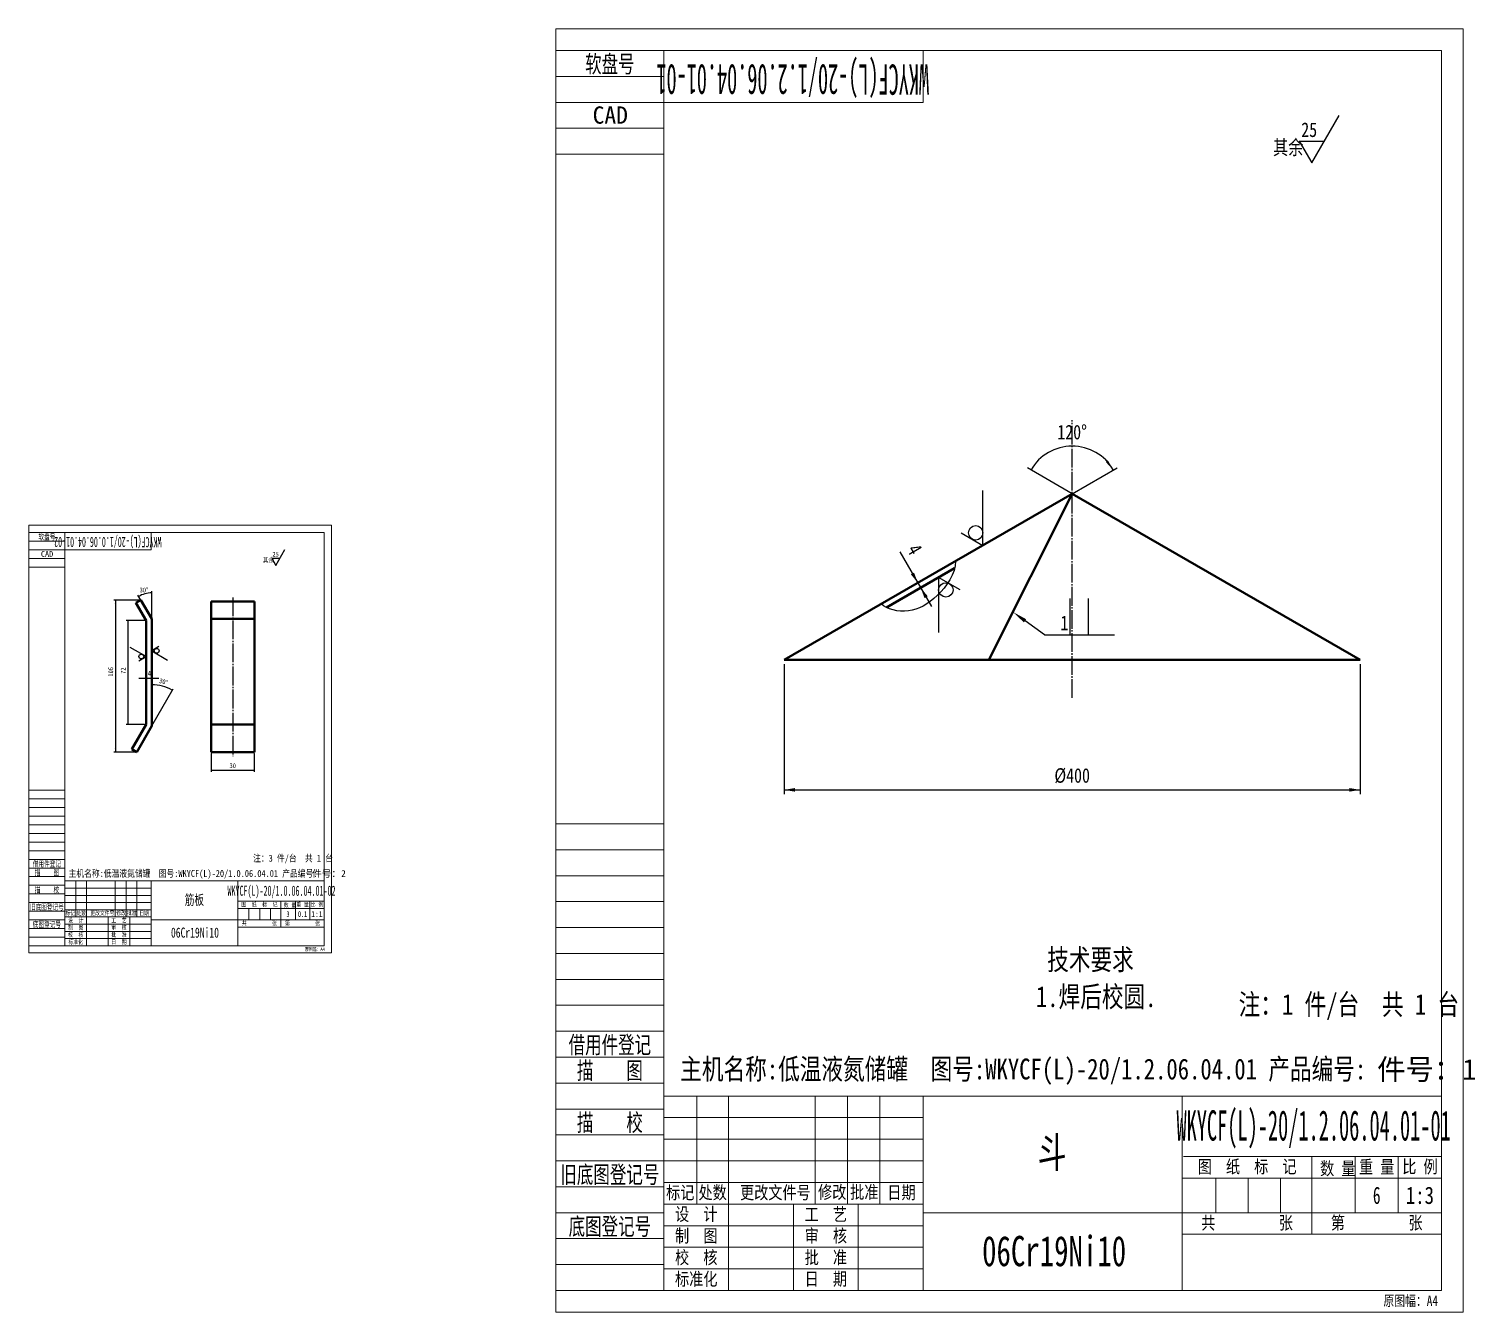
# Model space of a CAD drawing. Header units: millimetres. Extents: x 1505 to 130937, y -44938 to 37032.
# Drawn here: x 24528 to 25532, y -36942 to -36051 of the extents above; entities that cross this region are included whole.
import ezdxf

# ---------------------------------------------------------------- set-up
doc = ezdxf.new("R2010")
doc.units = ezdxf.units.MM
doc.linetypes.add('AM_ISO08W050', pattern=[16, 13, -1, 1, -1])
for name, color, linetype, lineweight in [('6', 2, 'Continuous', 18), ('AM_0', 7, 'Continuous', 50), ('AM_4', 3, 'Continuous', 25), ('AM_5', 3, 'Continuous', 25), ('AM_7', 4, 'AM_ISO08W050', 25), ('CDRAFT0', 7, 'Continuous', 18), ('RAHM2', 1, 'Continuous', 18), ('RAHM3', 2, 'Continuous', 18), ('RAHM5', 7, 'Continuous', 18), ('TILE1', 5, 'Continuous', 18), ('文字标注', 4, 'Continuous', 18)]:
    doc.layers.add(name, color=color, linetype=linetype, lineweight=lineweight)
doc.styles.add('ACANSTS', font='')
doc.styles.add('ACGBTS_0.49178', font='', dxfattribs={"width": 0.490816})
doc.styles.add('HZ', font='', dxfattribs={"width": 0.7})
doc.styles.add('PC_TEXTSTYLE', font='', dxfattribs={"width": 0.8})
doc.styles.get("Standard").update_dxf_attribs({"font": 'txt', "width": 0.8})
doc.styles.add('UserTxtStyle2', font='', dxfattribs={"width": 0.65})
doc.styles.add('UserTxtStyle29', font='', dxfattribs={"width": 0.483248})
doc.styles.add('UserTxtStyle30', font='', dxfattribs={"width": 0.486212})
doc.styles.add('UserTxtStyle37', font='')
doc.styles.add('UserTxtStyle38', font='', dxfattribs={"width": 0.493827})
doc.styles.get('ACANSTS').set_extended_font_data('宋体')
doc.styles.get('ACGBTS_0.49178').set_extended_font_data('宋体')
doc.styles.get('HZ').set_extended_font_data('宋体')
doc.styles.get('PC_TEXTSTYLE').set_extended_font_data('宋体')
doc.styles.get('UserTxtStyle2').set_extended_font_data('宋体')
doc.styles.get('UserTxtStyle29').set_extended_font_data('宋体')
doc.styles.get('UserTxtStyle30').set_extended_font_data('宋体')
doc.styles.get('UserTxtStyle37').set_extended_font_data('宋体')
doc.styles.get('UserTxtStyle38').set_extended_font_data('宋体')
doc.dimstyles.new('AM_GB$0', dxfattribs={"dimtxt": 3.371484, "dimasz": 2.5, "dimexe": 1, "dimexo": 1, "dimgap": 2.088633, "dimtad": 1, "dimdsep": 46, "dimtxsty": 'Standard', "dimblk": 'NONE', "dimcen": 0, "dimdle": 5, "dimclrd": 256, "dimclre": 256, "dimclrt": 2, "dimadec": 0, "dimazin": 2, "dimtfac": 0.707107, "dimtdec": 3, "dimtmove": 2, "dimatfit": 3, "dimfxl": 1, "dimfrac": 2, "dimtolj": 1, "dimlwd": 18, "dimarcsym": 0})
doc.dimstyles.new('AM_GB$2', dxfattribs={"dimtxt": 3.371484, "dimasz": 2.5, "dimexe": 1, "dimexo": 1, "dimgap": 2.088633, "dimtad": 1, "dimtih": 1, "dimtoh": 1, "dimdsep": 46, "dimtxsty": 'Standard', "dimblk": 'NONE', "dimcen": 0, "dimdle": 5, "dimclrd": 256, "dimclre": 256, "dimclrt": 2, "dimadec": 0, "dimazin": 2, "dimtfac": 0.707107, "dimtdec": 3, "dimtmove": 2, "dimatfit": 3, "dimfxl": 1, "dimfrac": 2, "dimtolj": 1, "dimlwd": 18, "dimarcsym": 0})

# ---------------------------------------------------------------- blocks, each defined once
blk = doc.blocks.new('*X72')
at = {"layer": 'AM_5'}
for points in [[(24609, -36501.7), (24606.5, -36501.3), (24606.5, -36502.1)], [(24613, -36501.7), (24615.5, -36501.3), (24615.5, -36502.1)]]:
    blk.add_hatch(color=256, dxfattribs=at).paths.add_polyline_path(points, flags=0)
for p, q in [((24604, -36501.7), (24618, -36501.7)), ((24609, -36498.7), (24609, -36502.7)), ((24613, -36498.7), (24613, -36502.7))]:
    blk.add_line(p, q, dxfattribs=at)
at = {"layer": 'AM_5', "color": 2, "insert": (24611.3, -36498.4), "char_height": 3.37, "width": 2.25, "attachment_point": 5, "rotation": 0.0018, "line_spacing_factor": 1.37}
blk.add_mtext('4', dxfattribs=at)
blk = doc.blocks.new('_NONE')
blk = doc.blocks.new('*X73')
at = {"layer": 'AM_5'}
for points in [[(24587.7, -36447.5), (24588.1, -36450), (24587.3, -36450)], [(24587.7, -36553.1), (24588.1, -36550.6), (24587.3, -36550.6)]]:
    blk.add_hatch(color=256, dxfattribs=at).paths.add_polyline_path(points, flags=0)
for p, q in [((24604.3, -36447.5), (24586.7, -36447.5)), ((24587.7, -36447.5), (24587.7, -36553.1)), ((24601.6, -36553.1), (24586.7, -36553.1))]:
    blk.add_line(p, q, dxfattribs=at)
at = {"layer": 'AM_5', "color": 2, "insert": (24584.5, -36497.3), "char_height": 3.37, "width": 6.75, "attachment_point": 5, "rotation": 90, "line_spacing_factor": 1.37}
blk.add_mtext('106', dxfattribs=at)
blk = doc.blocks.new('*X74')
at = {"layer": 'AM_5'}
for points in [[(24596.3, -36461.6), (24596.8, -36464.1), (24595.9, -36464.1)], [(24596.3, -36533.8), (24596.8, -36531.3), (24595.9, -36531.3)]]:
    blk.add_hatch(color=256, dxfattribs=at).paths.add_polyline_path(points, flags=0)
for p, q in [((24608, -36461.6), (24595.3, -36461.6)), ((24596.3, -36461.6), (24596.3, -36533.8)), ((24608, -36533.8), (24595.3, -36533.8))]:
    blk.add_line(p, q, dxfattribs=at)
at = {"layer": 'AM_5', "color": 2, "insert": (24593.1, -36496.5), "char_height": 3.37, "width": 4.8, "attachment_point": 5, "rotation": 90, "line_spacing_factor": 1.37}
blk.add_mtext('72', dxfattribs=at)
blk = doc.blocks.new('*X75')
at = {"layer": 'AM_5', "color": 2}
blk.add_lwpolyline([(24618, -36479.8), (24613, -36482.7), (24624, -36489.1)], dxfattribs=at)
blk.add_circle((24616.4, -36482.7), 1.67, dxfattribs=at)
blk = doc.blocks.new('*X76')
at = {"layer": 'AM_5', "color": 2}
blk.add_lwpolyline([(24604, -36489.6), (24609, -36486.7), (24598, -36480.4)], dxfattribs=at)
blk.add_circle((24605.7, -36486.7), 1.67, dxfattribs=at)
blk = doc.blocks.new('*X77')
at = {"layer": 'AM_5'}
for points in [[(24654.2, -36565.7), (24656.7, -36565.3), (24656.7, -36566.1)], [(24684.2, -36565.7), (24681.7, -36565.3), (24681.7, -36566.1)]]:
    blk.add_hatch(color=256, dxfattribs=at).paths.add_polyline_path(points, flags=0)
for p, q in [((24654.2, -36554.1), (24654.2, -36566.7)), ((24684.2, -36554.1), (24684.2, -36566.7)), ((24654.2, -36565.7), (24684.2, -36565.7))]:
    blk.add_line(p, q, dxfattribs=at)
at = {"layer": 'AM_5', "color": 2, "insert": (24669.2, -36562.5), "char_height": 3.37, "width": 4.8, "attachment_point": 5, "line_spacing_factor": 1.37}
blk.add_mtext('30', dxfattribs=at)
blk = doc.blocks.new('*X78')
at = {"layer": 'AM_5', "color": 2}
blk.add_line((24696.3, -36418.4), (24702.1, -36418.4), dxfattribs=at)
blk.add_lwpolyline([(24696.3, -36418.4), (24699.2, -36423.4), (24705.5, -36412.4)], dxfattribs=at)
at = {"layer": 'AM_5', "color": 2, "char_height": 3.37, "attachment_point": 7, "line_spacing_factor": 1.37}
for s, insert, width in [('其余', (24690.2, -36421.8), 8.385), ('25', (24696.8, -36417.4), 4.8)]:
    blk.add_mtext(s, dxfattribs=dict(at, insert=insert, width=width))
blk = doc.blocks.new('*X79')
at = {"layer": 'CDRAFT0'}
for p, q in [((85, 280), (85, 292)), ((25, 280), (85, 280)), ((25, 5), (0, 5))]:
    blk.add_line(p, q, dxfattribs=at)
blk.add_lwpolyline([(25, 5), (25, 292), (205, 292), (205, 5), (25, 5)], dxfattribs=at)
at = {"layer": 'RAHM2'}
for p, q in [((25, 286), (0, 286)), ((25, 274), (0, 274)), ((25, 113), (0, 113)), ((25, 101), (0, 101)), ((25, 89), (0, 89)), ((25, 77), (0, 77)), ((25, 65), (0, 65)), ((25, 53), (0, 53)), ((25, 41), (0, 41)), ((25, 29), (0, 29)), ((25, 17), (0, 17)), ((25, 11), (0, 11))]:
    blk.add_line(p, q, dxfattribs=at)
at = {"layer": 'RAHM3'}
for p, q in [((25, 292), (0, 292)), ((25, 280), (0, 280)), ((25, 268), (0, 268)), ((25, 107), (0, 107)), ((25, 95), (0, 95)), ((25, 83), (0, 83)), ((25, 71), (0, 71)), ((25, 59), (0, 59)), ((25, 47), (0, 47)), ((25, 35), (0, 35)), ((25, 23), (0, 23))]:
    blk.add_line(p, q, dxfattribs=at)
at = {"layer": 'TILE1'}
blk.add_line((0, 0), (0, 297), dxfattribs=at)
blk.add_lwpolyline([(0, 297), (210, 297), (210, 0), (0, 0)], dxfattribs=at)
at = {"layer": '6', "color": 1, "insert": (191.6, 3.8), "char_height": 2.41, "width": 20.617, "attachment_point": 1, "line_spacing_factor": 1.37}
blk.add_mtext('原图幅：A4', dxfattribs=at)
at = {"layer": 'RAHM2', "char_height": 4, "attachment_point": 8}
for s, insert, width, style in [('软盘号', (12.5, 286.4), 17.243, 'HZ'), ('CAD', (12.6, 275), 12.233, 'ACANSTS'), ('借用件登记', (12.5, 59.4), 29.353, 'HZ'), ('描    图', (12.5, 53.5), 23.1, 'HZ'), ('描    校', (12.5, 41.4), 23.38, 'HZ'), ('旧底图登记号', (12.5, 29.4), 34.557, 'HZ'), ('底图登记号', (12.5, 17.4), 29.283, 'HZ')]:
    blk.add_mtext(s, dxfattribs=dict(at, insert=insert, width=width, style=style))
at = {"layer": 'RAHM5', "insert": (54.8, 286.2), "char_height": 7, "width": 13.3, "attachment_point": 5, "rotation": 180, "style": 'UserTxtStyle29'}
blk.add_mtext('WKYCF(L)-20/1.0.06.04.01-02', dxfattribs=at)
blk = doc.blocks.new('*X80')
at = {"layer": 'CDRAFT0'}
for p, q in [((-180, 0), (-180, 45)), ((-180, 45), (0, 45)), ((-172.4, 20), (-172.4, 45)), ((-165, 0), (-165, 45)), ((-145, 20), (-145, 45)), ((-137.5, 20), (-137.5, 45)), ((-130, 20), (-130, 45)), ((-120, 0), (-120, 45)), ((-60, 45), (-60, 0)), ((0, 45), (0, 0)), ((-59.7, 31), (0, 31)), ((-30, 13.1), (-30, 31)), ((-20, 18), (-20, 31)), ((-10, 18), (-10, 31)), ((-60, 26), (0, 26)), ((-180, 20), (-120, 20)), ((-150, 0), (-150, 20)), ((-135, 0), (-135, 20)), ((-120, 18), (0, 18)), ((-60, 13), (0, 13)), ((-180, 0), (0, 0))]:
    blk.add_line(p, q, dxfattribs=at)
at = {"layer": 'RAHM2'}
for p, q in [((-180, 40), (-120, 40)), ((-180, 35), (-120, 35)), ((-180, 30), (-120, 30)), ((-180, 25), (-120, 25)), ((-52.2, 18), (-52.2, 26)), ((-44.7, 18), (-44.7, 26)), ((-37.2, 18), (-37.2, 26)), ((-180, 15), (-120, 15)), ((-180, 10), (-120, 10)), ((-180, 5), (-120, 5))]:
    blk.add_line(p, q, dxfattribs=at)
for s, insert, char_height, width, attachment_point, style in [('图  纸  标  记', (-45, 28.5), 3, 34.9, 5, 'PC_TEXTSTYLE'), ('数 量', (-28.1, 26.4), 3, 12.36, 7, 'PC_TEXTSTYLE'), ('重 量', (-15, 28.5), 3, 12.38, 5, 'PC_TEXTSTYLE'), ('比 例', (-5, 28.5), 3, 11.62, 5, 'PC_TEXTSTYLE'), ('标记', (-176.2, 22.5), 3, 9.78, 5, 'PC_TEXTSTYLE'), ('处数', (-168.7, 22.5), 3, 9.72, 5, 'PC_TEXTSTYLE'), (' 更改文件号', (-155, 22.5), 3, 27.84, 5, 'PC_TEXTSTYLE'), ('修改', (-141, 22.6), 3, 9.82, 5, 'PC_TEXTSTYLE'), ('批准', (-133.6, 22.6), 3, 9.82, 5, 'PC_TEXTSTYLE'), ('日期', (-125, 22.5), 3, 8.82, 5, 'PC_TEXTSTYLE'), ('3', (-25.1, 22), 4, 2.427, 5, 'UserTxtStyle2'), ('0.1', (-15, 22), 4, 7.757, 5, 'UserTxtStyle2'), ('设  计', (-172.5, 17.5), 3, 14.86, 5, 'PC_TEXTSTYLE'), ('制  图', (-172.5, 12.5), 3, 14.7, 5, 'PC_TEXTSTYLE'), ('工  艺', (-142.5, 17.5), 3, 14.78, 5, 'PC_TEXTSTYLE'), ('审  核', (-142.5, 12.5), 3, 14.7, 5, 'PC_TEXTSTYLE'), ('共         张', (-45, 15.5), 3, 32.88, 5, 'PC_TEXTSTYLE'), ('第         张', (-15, 15.5), 3, 32.86, 5, 'PC_TEXTSTYLE'), ('校  核', (-172.5, 7.5), 3, 14.84, 5, 'PC_TEXTSTYLE'), ('标准化', (-172.5, 2.5), 3, 14.92, 5, 'PC_TEXTSTYLE'), ('批  准', (-142.5, 7.5), 3, 14.94, 5, 'PC_TEXTSTYLE'), ('日  期', (-142.5, 2.5), 3, 13.94, 5, 'PC_TEXTSTYLE')]:
    blk.add_mtext(s, dxfattribs=dict(at, insert=insert, char_height=char_height, width=width, attachment_point=attachment_point, style=style))
at = {"layer": 'RAHM2', "color": 2, "insert": (-5, 22), "char_height": 4, "width": 9.547, "attachment_point": 5, "style": 'PC_TEXTSTYLE'}
blk.add_mtext('1:1', dxfattribs=at)
at = {"layer": 'RAHM5', "char_height": 7, "attachment_point": 5}
for s, insert, width, style in [('WKYCF(L)-20/1.0.06.04.01-02', (-29.6, 37.3), 97.567, 'UserTxtStyle30'), ('筋板', (-90.1, 31.5), 20.417, 'HZ'), ('06Cr19Ni10', (-89.7, 9.1), 51.736, 'HZ')]:
    blk.add_mtext(s, dxfattribs=dict(at, insert=insert, width=width, style=style))
blk = doc.blocks.new('*X81')
at = {"layer": 'AM_5'}
blk.add_hatch(color=256, dxfattribs=at).paths.add_polyline_path([(24627.3, -36510.1), (24624.9, -36509.2), (24625.2, -36508.7)], flags=0)
blk.add_hatch(color=256, dxfattribs=at).paths.add_polyline_path([(24627.3, -36510.1), (24624.9, -36509.2), (24625.2, -36508.7)], flags=0)
blk.add_line((24613, -36534.9), (24627.8, -36509.2), dxfattribs=at)
for start, end in [(75.0644, 90.0017), (60.1271, 75.0644)]:
    blk.add_arc((24613, -36534.9), 28.6, start, end, dxfattribs=at)
at = {"layer": 'AM_5', "color": 2, "insert": (24621.2, -36504.1), "char_height": 3.37, "width": 7.05, "attachment_point": 5, "rotation": 345.0645, "line_spacing_factor": 1.37}
blk.add_mtext('30%%D', dxfattribs=at)
blk = doc.blocks.new('*X82')
at = {"layer": 'AM_5'}
blk.add_hatch(color=256, dxfattribs=at).paths.add_polyline_path([(24613, -36442.4), (24610.6, -36442.9), (24610.5, -36442.3)], flags=0)
blk.add_hatch(color=256, dxfattribs=at).paths.add_polyline_path([(24613, -36442.4), (24610.6, -36442.9), (24610.5, -36442.3)], flags=0)
for p, q in [((24613, -36460.5), (24613, -36441.4)), ((24605.3, -36447.5), (24603.3, -36444.1))]:
    blk.add_line(p, q, dxfattribs=at)
for start, end in [(105.3632, 120.7246), (90.0018, 105.3632)]:
    blk.add_arc((24613, -36460.5), 18, start, end, dxfattribs=at)
at = {"layer": 'AM_5', "color": 2, "insert": (24607.6, -36440.5), "char_height": 3.37, "width": 8, "attachment_point": 5, "line_spacing_factor": 1.37}
blk.add_mtext('30%%D', dxfattribs=at)
blk = doc.blocks.new('*X93')
at = {"layer": 'AM_5'}
for points in [[(25144.9, -36435.5), (25142.3, -36428.4), (25140.1, -36429.6)], [(25146.9, -36439), (25151.8, -36444.8), (25149.6, -36446.1)]]:
    blk.add_hatch(color=256, dxfattribs=at).paths.add_polyline_path(points, flags=0)
for p, q in [((25132.5, -36414), (25154.4, -36452)), ((25149.5, -36432.8), (25142.3, -36437)), ((25151.5, -36436.3), (25144.3, -36440.5))]:
    blk.add_line(p, q, dxfattribs=at)
at = {"layer": 'AM_5', "color": 2, "insert": (25142.8, -36412.3), "char_height": 10.1, "width": 27.21, "attachment_point": 5, "rotation": 300, "line_spacing_factor": 1.37}
blk.add_mtext('4', dxfattribs=at)
blk = doc.blocks.new('*X94')
at = {"layer": 'CDRAFT0'}
for p, q in [((255, 840), (255, 876)), ((75, 840), (255, 840)), ((75, 15), (0, 15))]:
    blk.add_line(p, q, dxfattribs=at)
blk.add_lwpolyline([(75, 15), (75, 876), (615, 876), (615, 15), (75, 15)], dxfattribs=at)
at = {"layer": 'RAHM2'}
for p, q in [((75, 858), (0, 858)), ((75, 822), (0, 822)), ((75, 339), (0, 339)), ((75, 303), (0, 303)), ((75, 267), (0, 267)), ((75, 231), (0, 231)), ((75, 195), (0, 195)), ((75, 159), (0, 159)), ((75, 123), (0, 123)), ((75, 87), (0, 87)), ((75, 51), (0, 51)), ((75, 33), (0, 33))]:
    blk.add_line(p, q, dxfattribs=at)
at = {"layer": 'RAHM3'}
for p, q in [((75, 876), (0, 876)), ((75, 840), (0, 840)), ((75, 804), (0, 804)), ((75, 321), (0, 321)), ((75, 285), (0, 285)), ((75, 249), (0, 249)), ((75, 213), (0, 213)), ((75, 177), (0, 177)), ((75, 141), (0, 141)), ((75, 105), (0, 105)), ((75, 69), (0, 69))]:
    blk.add_line(p, q, dxfattribs=at)
at = {"layer": 'TILE1'}
blk.add_line((0, 0), (0, 891), dxfattribs=at)
blk.add_lwpolyline([(0, 891), (630, 891), (630, 0), (0, 0)], dxfattribs=at)
at = {"layer": '6', "color": 1, "insert": (574.7, 11.5), "char_height": 7.22, "width": 61.852, "attachment_point": 1, "line_spacing_factor": 1.37}
blk.add_mtext('原图幅：A4', dxfattribs=at)
at = {"layer": 'RAHM2', "char_height": 12, "attachment_point": 8}
for s, insert, width, style in [('软盘号', (37.5, 859.3), 51.73, 'HZ'), ('CAD', (37.8, 825), 36.7, 'ACANSTS'), ('借用件登记', (37.5, 178.2), 88.06, 'HZ'), ('描    图', (37.5, 160.4), 69.3, 'HZ'), ('描    校', (37.5, 124.3), 70.14, 'HZ'), ('旧底图登记号', (37.5, 88.1), 103.67, 'HZ'), ('底图登记号', (37.5, 52.1), 87.85, 'HZ')]:
    blk.add_mtext(s, dxfattribs=dict(at, insert=insert, width=width, style=style))
at = {"layer": 'RAHM5', "insert": (164.5, 858.6), "char_height": 21, "width": 39.9, "attachment_point": 5, "rotation": 180, "style": 'ACGBTS_0.49178'}
blk.add_mtext('WKYCF(L)-20/1.2.06.04.01-01', dxfattribs=at)
blk = doc.blocks.new('*X95')
at = {"layer": 'CDRAFT0'}
for p, q in [((-540, 0), (-540, 135)), ((-540, 135), (0, 135)), ((-517.2, 60), (-517.2, 135)), ((-495, 0), (-495, 135)), ((-435, 60), (-435, 135)), ((-412.5, 60), (-412.5, 135)), ((-390, 60), (-390, 135)), ((-360, 0), (-360, 135)), ((-180, 135), (-180, 0)), ((0, 135), (0, 0)), ((-179.2, 93), (0, 93)), ((-90, 39.3), (-90, 93)), ((-60, 54), (-60, 93)), ((-30, 54.1), (-30, 93)), ((-179.9, 78), (0, 78)), ((-540, 60), (-360, 60)), ((-450, 0), (-450, 60)), ((-405, 0), (-405, 60)), ((-360, 54), (0, 54)), ((-180, 39), (0, 39)), ((-540, 0), (0, 0))]:
    blk.add_line(p, q, dxfattribs=at)
at = {"layer": 'RAHM2'}
for p, q in [((-540, 120), (-360, 120)), ((-540, 105), (-360, 105)), ((-540, 90), (-360, 90)), ((-540, 75), (-360, 75)), ((-156.7, 54.1), (-156.7, 78)), ((-134.2, 54.1), (-134.2, 78)), ((-111.7, 54.1), (-111.7, 78)), ((-540, 45), (-360, 45)), ((-540, 30), (-360, 30)), ((-540, 15), (-360, 15))]:
    blk.add_line(p, q, dxfattribs=at)
for s, insert, char_height, width, attachment_point, style in [('图  纸  标  记', (-135, 85.5), 9, 104.7, 5, 'PC_TEXTSTYLE'), ('数 量', (-84.3, 79.2), 9, 37.08, 7, 'PC_TEXTSTYLE'), ('重 量', (-45, 85.5), 9, 37.14, 5, 'PC_TEXTSTYLE'), ('比 例', (-15, 85.5), 9, 34.86, 5, 'PC_TEXTSTYLE'), ('标记', (-528.6, 67.5), 9, 29.34, 5, 'PC_TEXTSTYLE'), ('处数', (-506.1, 67.5), 9, 29.16, 5, 'PC_TEXTSTYLE'), (' 更改文件号', (-465, 67.5), 9, 83.52, 5, 'PC_TEXTSTYLE'), ('修改', (-423.1, 67.8), 9, 29.46, 5, 'PC_TEXTSTYLE'), ('批准', (-400.8, 67.8), 9, 29.46, 5, 'PC_TEXTSTYLE'), ('日期', (-375, 67.5), 9, 26.46, 5, 'PC_TEXTSTYLE'), ('6', (-45, 66), 12, 7.41, 5, 'UserTxtStyle2'), ('设  计', (-517.5, 52.5), 9, 44.58, 5, 'PC_TEXTSTYLE'), ('工  艺', (-427.5, 52.5), 9, 44.34, 5, 'PC_TEXTSTYLE'), ('共         张', (-135, 46.5), 9, 98.64, 5, 'PC_TEXTSTYLE'), ('第         张', (-45, 46.5), 9, 98.58, 5, 'PC_TEXTSTYLE'), ('制  图', (-517.5, 37.5), 9, 44.1, 5, 'PC_TEXTSTYLE'), ('审  核', (-427.5, 37.5), 9, 44.1, 5, 'PC_TEXTSTYLE'), ('校  核', (-517.5, 22.5), 9, 44.52, 5, 'PC_TEXTSTYLE'), ('批  准', (-427.5, 22.5), 9, 44.82, 5, 'PC_TEXTSTYLE'), ('标准化', (-517.5, 7.5), 9, 44.76, 5, 'PC_TEXTSTYLE'), ('日  期', (-427.5, 7.5), 9, 41.82, 5, 'PC_TEXTSTYLE')]:
    blk.add_mtext(s, dxfattribs=dict(at, insert=insert, char_height=char_height, width=width, attachment_point=attachment_point, style=style))
at = {"layer": 'RAHM2', "color": 2, "insert": (-15, 66), "char_height": 12, "width": 29.44, "attachment_point": 5, "style": 'PC_TEXTSTYLE'}
blk.add_mtext('1:3', dxfattribs=at)
at = {"layer": 'RAHM5', "char_height": 21, "attachment_point": 5}
for s, insert, width, style in [('WKYCF(L)-20/1.2.06.04.01-01', (-88.8, 111.8), 296.42, 'UserTxtStyle38'), ('斗', (-270.4, 94.6), 29.277, 'HZ'), ('06Cr19Ni10', (-269, 27.2), 155.208, 'HZ')]:
    blk.add_mtext(s, dxfattribs=dict(at, insert=insert, width=width, style=style))
blk = doc.blocks.new('*X96')
at = {"layer": 'AM_5'}
blk.add_hatch(color=3, dxfattribs=at).paths.add_polyline_path([(25218.6, -36463), (25220.2, -36460.8), (25210.9, -36455.7)], flags=0)
at = {"layer": 'AM_5', "color": 2}
for p, q in [((25250.8, -36471.6), (25250.8, -36446.4)), ((25263.4, -36471.6), (25263.4, -36446.4))]:
    blk.add_line(p, q, dxfattribs=at)
at = {"layer": 'AM_5', "color": 3}
for q in [(25219.4, -36461.9), (25281.4, -36471.6)]:
    blk.add_line((25232.8, -36471.6), q, dxfattribs=at)
at = {"layer": 'AM_5', "color": 2, "insert": (25243.9, -36468.4), "char_height": 10.1, "width": 4.2, "attachment_point": 7, "line_spacing_factor": 1.37}
blk.add_mtext('1', dxfattribs=at)
blk = doc.blocks.new('*X97')
at = {"layer": 'AM_5'}
for points in [[(25052.1, -36579.3), (25059.6, -36578), (25059.6, -36580.5)], [(25452.1, -36579.3), (25444.6, -36578), (25444.6, -36580.5)]]:
    blk.add_hatch(color=256, dxfattribs=at).paths.add_polyline_path(points, flags=0)
for p, q in [((25052.1, -36492.1), (25052.1, -36582.3)), ((25452.1, -36492.1), (25452.1, -36582.3)), ((25052.1, -36579.3), (25452.1, -36579.3))]:
    blk.add_line(p, q, dxfattribs=at)
at = {"layer": 'AM_5', "color": 2, "insert": (25252.1, -36569.5), "char_height": 10.11, "width": 42.6, "attachment_point": 5, "line_spacing_factor": 1.37}
blk.add_mtext('%%C400', dxfattribs=at)
blk = doc.blocks.new('*X98')
at = {"layer": 'AM_5'}
blk.add_hatch(color=256, dxfattribs=at).paths.add_polyline_path([(25280.7, -36357.1), (25275.5, -36351.7), (25276.9, -36350.5)], flags=0)
blk.add_hatch(color=256, dxfattribs=at).paths.add_polyline_path([(25280.7, -36357.1), (25275.5, -36351.7), (25276.9, -36350.5)], flags=0)
for q in [(25221, -36355.6), (25283.3, -36355.6)]:
    blk.add_line((25252.1, -36373.6), q, dxfattribs=at)
for start, end in [(90, 150), (30, 90)]:
    blk.add_arc((25252.1, -36373.6), 33, start, end, dxfattribs=at)
at = {"layer": 'AM_5', "color": 2, "insert": (25252.1, -36330.9), "char_height": 10.11, "width": 24.3, "attachment_point": 5, "line_spacing_factor": 1.37}
blk.add_mtext('120%%D', dxfattribs=at)
blk = doc.blocks.new('*X99')
at = {"layer": 'AM_5', "color": 2}
blk.add_lwpolyline([(25175.1, -36400.8), (25190.1, -36409.5), (25190.1, -36371.3)], dxfattribs=at)
blk.add_circle((25185.1, -36400.8), 5, dxfattribs=at)
blk = doc.blocks.new('*X100')
at = {"layer": 'AM_5', "color": 2}
blk.add_lwpolyline([(25174.4, -36440.4), (25159.4, -36431.8), (25159.4, -36469.9)], dxfattribs=at)
blk.add_circle((25164.4, -36440.4), 5, dxfattribs=at)
blk = doc.blocks.new('*X101')
at = {"layer": 'AM_5', "color": 2}
blk.add_line((25409.8, -36128.9), (25427.2, -36128.9), dxfattribs=at)
blk.add_lwpolyline([(25409.8, -36128.9), (25418.5, -36143.9), (25437.6, -36110.9)], dxfattribs=at)
at = {"layer": 'AM_5', "color": 2, "char_height": 10.11, "attachment_point": 7, "line_spacing_factor": 1.37}
for s, insert, width in [('25', (25411.2, -36126.1), 14.4), ('其余', (25391.6, -36139.3), 25.156)]:
    blk.add_mtext(s, dxfattribs=dict(at, insert=insert, width=width))

msp = doc.modelspace()

# ---------------------------------------------------------------- linework, layer by layer
at = {"layer": 'AM_0'}
for p, q in [((25052.13864, -36489.08442), (25252.13864, -36373.61437)), ((25252.13864, -36373.61437), (25194.14938, -36489.08442)), ((25452.13864, -36489.08442), (25252.13864, -36373.61437)), ((25123.25272, -36452.64549), (25170.47684, -36425.38063)), ((24601.8584, -36449.4874), (24605.31805, -36447.47972)), ((24601.8584, -36449.4874), (24609.02879, -36461.56714)), ((24605.31805, -36447.47972), (24613.02878, -36460.45338)), ((24684.24043, -36448.48356), (24654.24043, -36448.48356)), ((24654.24043, -36448.48356), (24654.24043, -36553.09142)), ((24684.24043, -36448.48356), (24684.24043, -36553.09142)), ((24609.02879, -36461.56714), (24609.02879, -36533.84078)), ((24613.02878, -36460.45338), (24613.03116, -36534.90369)), ((24684.24043, -36460.44235), (24654.24043, -36460.44235)), ((25052.13864, -36489.08442), (25452.13864, -36489.08442)), ((24599.11252, -36551.10461), (24609.02879, -36533.84078)), ((24613.03111, -36534.88164), (24602.57149, -36553.09142)), ((24654.24043, -36533.84078), (24684.24043, -36533.84078)), ((24599.11252, -36551.10461), (24602.58105, -36553.09692)), ((24654.24043, -36553.09142), (24684.24043, -36553.09142))]:
    msp.add_line(p, q, dxfattribs=at)
at = {"layer": 'AM_4'}
msp.add_lwpolyline([(25171.16483, -36420.36461), (25170.88111, -36423.72027), (25170.07841, -36427.01702), (25168.82942, -36430.23077), (25167.20684, -36433.33739), (25165.28336, -36436.31276), (25163.13167, -36439.13277), (25160.82447, -36441.77328), (25158.43446, -36444.21018), (25156.02124, -36446.42243), (25153.59212, -36448.40121), (25151.14132, -36450.1408), (25148.66305, -36451.63548), (25146.15153, -36452.8795), (25143.60098, -36453.86715), (25141.00562, -36454.59268), (25138.35966, -36455.05036), (25135.66686, -36455.23796), (25132.96901, -36455.16714), (25130.31745, -36454.85305), (25127.76351, -36454.31085), (25125.35853, -36453.5557), (25123.15384, -36452.60275), (25121.20077, -36451.46716), (25119.55065, -36450.16408)], dxfattribs=at)
at = {"layer": 'AM_7', "linetype": 'AM_ISO08W050', "lineweight": 25}
for p, q in [((25252.13864, -36515.39395), (25252.13864, -36322.62709)), ((24669.24043, -36445.68956), (24669.24043, -36555.88542))]:
    msp.add_line(p, q, dxfattribs=at)

# ---------------------------------------------------------------- block references
at = {"layer": 'AM_0', "linetype": 'Continuous', "lineweight": 18}
for name, p in [('*X94', (24893.57655, -36941.88546)), ('*X79', (24527.68409, -36692.53528)), ('*X80', (24732.68409, -36687.53528)), ('*X95', (25508.57655, -36926.88546))]:
    msp.add_blockref(name, p, dxfattribs=at)
at = {"layer": 'AM_5'}
for name in ['*X101', '*X99', '*X78', '*X100', '*X96', '*X76', '*X75']:
    msp.add_blockref(name, (0, 0), dxfattribs=at)

# ---------------------------------------------------------------- texts
at = {"layer": '文字标注', "color": 2, "attachment_point": 1, "line_spacing_factor": 1.37}
for s, insert, char_height, width in [('注：3 件/台  共 1 台', (24683.36514, -36624.33388), 4.8164062, 92.5677656), ('主机名称:低温液氮储罐  图号:WKYCF(L)-20/1.0.06.04.01 产品编号:     ', (24555.2165, -36634.89831), 4.8164062, 384.4835165), ('注：1 件/台  共 1 台', (25367.70756, -36721.0036), 14.4492188, 274.2747253), ('主机名称:低温液氮储罐  图号:WKYCF(L)-20/1.2.06.04.01 产品编号:    ', (24979.9531, -36765.88381), 14.4492188, 1081.4505495)]:
    msp.add_mtext(s, dxfattribs=dict(at, insert=insert, char_height=char_height, width=width))
at = {"layer": '文字标注', "color": 2, "attachment_point": 1, "line_spacing_factor": 1.37, "style": 'UserTxtStyle37'}
for s, insert, char_height, width in [('  件号：2', (24717.68317, -36634.98164), 4.816406, 384.4835165), ('  件号：1', (25444.21024, -36766.13381), 14.449219, 1081.4505495)]:
    msp.add_mtext(s, dxfattribs=dict(at, insert=insert, char_height=char_height, width=width))
at = {"layer": '文字标注', "char_height": 14.449219, "attachment_point": 1, "line_spacing_factor": 1.37}
for s, insert, width in [(' 技术要求', (25226.92135, -36689.85826), 110.0285714), ('1.焊后校圆.', (25226.92135, -36715.61341), 113.1428571)]:
    msp.add_mtext(s, dxfattribs=dict(at, insert=insert, width=width))

# ---------------------------------------------------------------- dimensions: what is measured, and where the dimension line sits
at = {"layer": 'AM_5'}
for base, line1, line2, override, picture, middle in [((25252.13864, -36340.61973), ((25052.13864, -36489.08442), (25252.13864, -36373.61437)), ((25452.13864, -36489.08442), (25252.13864, -36373.61437)), {"dimscale": 3, "dimtad": 0, "dimtih": 0, "dimtoh": 0, "dimsah": 1, "dimtix": 1, "dimtfill": 1, "dimtzin": 8}, '*X98', (25252.13864, -36330.86973)), ((24620.39836, -36507.26239), ((24613.02878, -36460.45338), (24613.03116, -36534.90369)), ((24613.03111, -36534.88164), (24602.57149, -36553.09142)), {"dimtad": 1, "dimtih": 0, "dimtoh": 0, "dimsah": 1, "dimtix": 1, "dimtfill": 1, "dimtzin": 8}, '*X81', (24621.23599, -36504.12218))]:
    dim = msp.add_angular_dim_2l(base=base, line1=line1, line2=line2, dimstyle='AM_GB$2', override=override, dxfattribs=at)
    dim.commit()
    dim.dimension.update_dxf_attribs({"geometry": picture, "text_midpoint": middle})
for base, p1, p2, angle, override, picture, middle in [((25146.93765, -36438.97099), (25152.13864, -36431.34939), (25154.13864, -36434.81349), 300, {"dimscale": 3, "dimsah": 1, "dimtfill": 1, "dimtzin": 8}, '*X93', (25133.87515, -36416.34607)), ((24587.70958, -36553.09142), (24605.31805, -36447.47972), (24602.57149, -36553.09142), 90, {"dimsah": 1, "dimtfill": 1, "dimtzin": 8}, '*X73', (24587.70958, -36497.28396)), ((24596.345, -36533.84078), (24609.02879, -36461.56714), (24609.02879, -36533.84078), 90, {"dimsah": 1, "dimtfill": 1, "dimtzin": 8}, '*X74', (24596.345, -36496.53829)), ((24613.03009, -36501.69321), (24609.02879, -36497.70396), (24613.02997, -36497.70383), 0.0018302, {"dimsah": 1, "dimtfill": 1, "dimtzin": 8}, '*X72', (24611.0295, -36501.69328))]:
    dim = msp.add_linear_dim(base=base, p1=p1, p2=p2, angle=angle, dimstyle='AM_GB$0', override=override, dxfattribs=at)
    dim.commit()
    dim.dimension.update_dxf_attribs({"geometry": picture, "text_midpoint": middle, "dimtype": 160})
dim = msp.add_angular_dim_2l(base=(24608.24816, -36443.05382), line1=((24605.31805, -36447.47972), (24613.02878, -36460.45338)), line2=((24613.02878, -36460.45338), (24613.03116, -36534.90369)), text='30%%D', dimstyle='AM_GB$2', override={"dimtad": 0, "dimtih": 0, "dimtoh": 0, "dimsah": 1, "dimtix": 1, "dimtfill": 1}, dxfattribs=at)
dim.commit()
dim.dimension.update_dxf_attribs({"geometry": '*X82', "text_midpoint": (24607.5581, -36440.54229)})
dim = msp.add_linear_dim(base=(25452.13864, -36579.27309), p1=(25052.13864, -36489.08442), p2=(25452.13864, -36489.08442), text='%%C400', dimstyle='AM_GB$0', override={"dimscale": 3, "dimsah": 1, "dimtfill": 1}, dxfattribs=at)
dim.commit()
dim.dimension.update_dxf_attribs({"geometry": '*X97', "text_midpoint": (25252.13864, -36579.27309), "dimtype": 160})
dim = msp.add_linear_dim(base=(24684.24043, -36565.71589), p1=(24654.24043, -36553.09142), p2=(24684.24043, -36553.09142), dimstyle='AM_GB$0', override={"dimsah": 1, "dimtfill": 1, "dimtzin": 8}, dxfattribs=at)
dim.commit()
dim.dimension.update_dxf_attribs({"geometry": '*X77', "text_midpoint": (24669.24043, -36565.71589), "dimtype": 160})

doc.saveas('drawing.dxf')
